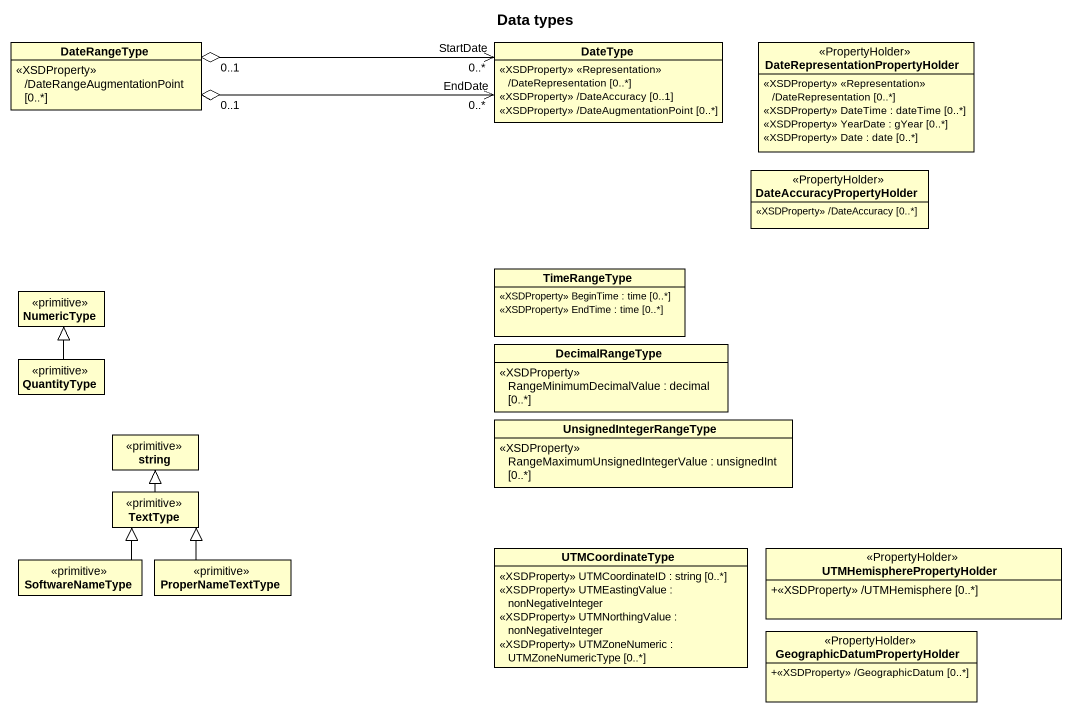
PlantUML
@startuml
title Data types
hide circle
hide empty members
skinparam classAttributeIconSize 0
class DateRangeType {
  <<XSDProperty>> /DateRangeAugmentationPoint [0..*]
}
class DateType {
  <<XSDProperty>> <<Representation>> /DateRepresentation [0..*]
  <<XSDProperty>> /DateAccuracy [0..1]
  <<XSDProperty>> /DateAugmentationPoint [0..*]
}
class "DateRepresentationPropertyHolder" as DateRepresentationPropertyHo <<PropertyHolder>> {
  <<XSDProperty>> <<Representation>> /DateRepresentation [0..*]
  <<XSDProperty>> DateTime : dateTime [0..*]
  <<XSDProperty>> YearDate : gYear [0..*]
  <<XSDProperty>> Date : date [0..*]
}
class DateAccuracyPropertyHolder <<PropertyHolder>> {
  <<XSDProperty>> /DateAccuracy [0..*]
}
class NumericType <<primitive>>
class TimeRangeType {
  <<XSDProperty>> BeginTime : time [0..*]
  <<XSDProperty>> EndTime : time [0..*]
}
class DecimalRangeType {
  <<XSDProperty>> RangeMinimumDecimalValue : decimal [0..*]
}
class QuantityType <<primitive>>
class string <<primitive>>
class UnsignedIntegerRangeType {
  <<XSDProperty>> RangeMaximumUnsignedIntegerValue : unsignedInt [0..*]
}
class TextType <<primitive>>
class SoftwareNameType <<primitive>>
class ProperNameTextType <<primitive>>
class UTMCoordinateType {
  <<XSDProperty>> UTMCoordinateID : string [0..*]
  <<XSDProperty>> UTMEastingValue : nonNegativeInteger
  <<XSDProperty>> UTMNorthingValue : nonNegativeInteger
  <<XSDProperty>> UTMZoneNumeric : UTMZoneNumericType [0..*]
}
class UTMHemispherePropertyHolder <<PropertyHolder>> {
  +<<XSDProperty>> /UTMHemisphere [0..*]
}
class "GeographicDatumPropertyHolder" as GeographicDatumPropertyHolde <<PropertyHolder>> {
  +<<XSDProperty>> /GeographicDatum [0..*]
}
DateRangeType "0..1" o-right-> "StartDate\n0..*" DateType
DateRangeType "0..1" o-right-> "EndDate\n0..*" DateType
QuantityType -up-|> NumericType
TextType -up-|> string
SoftwareNameType -up-|> TextType
ProperNameTextType -up-|> TextType
@enduml
